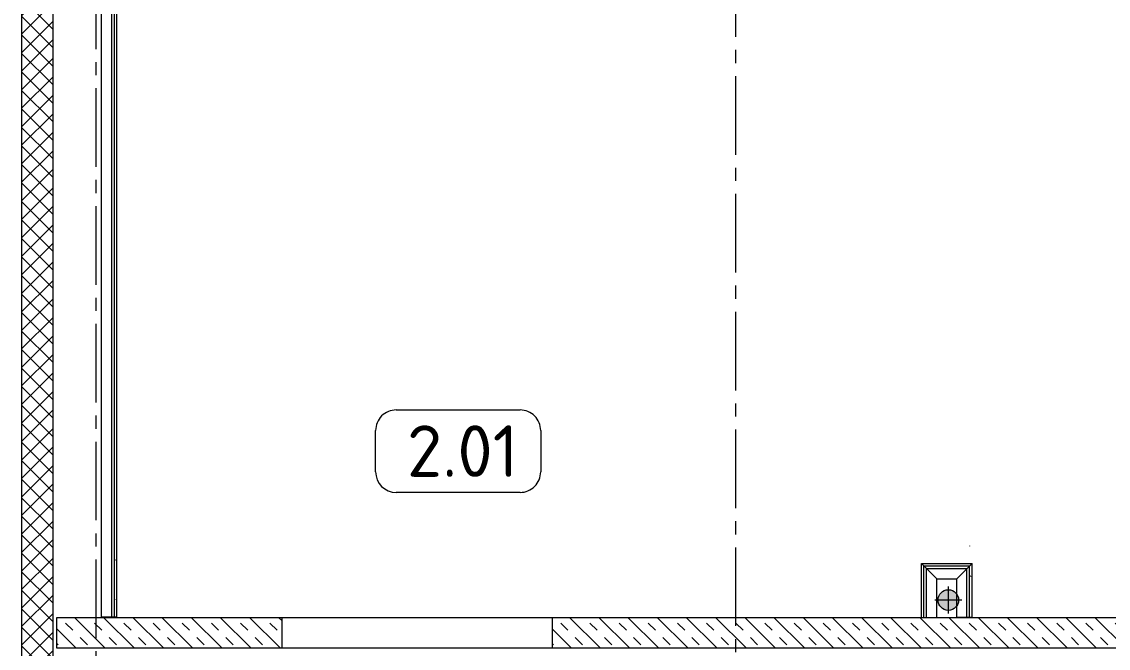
# Model space of a CAD drawing. Header units: millimetres. Extents: x -330955 to 144729, y -76510 to 25340.
# Drawn here: x 79658 to 84924, y -34947 to -31908 of the extents above; entities that cross this region are included whole.
import ezdxf
from ezdxf.enums import TextEntityAlignment as Align

# ---------------------------------------------------------------- set-up
doc = ezdxf.new("R2010")
doc.units = ezdxf.units.MM
doc.header["$LTSCALE"] = 20
doc.linetypes.add('CENTER2', pattern=[28.575000000000003, 19.05, -3.175, 3.175, -3.175])
doc.layers.get('0').update_dxf_attribs({"lineweight": 0})
doc.layers.add('0_сети', color=7, linetype='Continuous', lineweight=0, transparency=0.7)
for name, color, linetype, lineweight in [('A-WALL', 5, 'Continuous', 13), ('S-WALL-PATT', 7, 'Continuous', 0), ('Выноски', 7, 'Continuous', 15), ('Марки помещений', 7, 'Continuous', 20), ('Оси', 7, 'CENTER2', 9), ('Стены', 7, 'Continuous', 18), ('Стены ГКЛ (графика)', 7, 'Continuous', 25), ('Стены штриховка', 7, 'Continuous', 9), ('Типовые аннотации', 7, 'Continuous', 18)]:
    doc.layers.add(name, color=color, linetype=linetype, lineweight=lineweight)
doc.styles.add('PDF ISOCPEUR', font='isocpeur.ttf')
pattern_1 = [(0, (12, 6), (3, 300), [3, -300]), (10, (108, 12), (-49.14003004104248, 295.9632704366632), [2.999999999999999, -299.9999999999998]), (20, (54, 78), (-99.78696513534288, 282.9338466657496), [3, -300]), (29.99999999999999, (120, 126), (-147.4019237886467, 261.3076211353316), [3, -300]), (40, (42.00000000000001, 144), (-190.5381495766049, 231.741695764753), [2.999999999999999, -299.9999999999998]), (49.99999999999999, (66, 216), (-227.8849701066338, 195.1344162353187), [3, -300]), (59.99999999999999, (24, 270), (-258.3076211353316, 152.5980762113534), [3, -300]), (70, (120, 264), (-280.8817258057955, 105.4251208600584), [2.999999999999999, -299.9999999999998]), (80, (192, 276), (-294.9213813706616, 55.04887655911575), [2.999999999999999, -299.9999999999998]), (90, (228, 204), (-300, 3.000000000000018), [3, -300]), (99.99999999999997, (288, 198), (-295.9632704366632, -49.14003004104247), [3, -299.9999999999999]), (110, (288, 90), (-282.9338466657496, -99.78696513534288), [3, -300]), (120, (234, 54), (-261.3076211353316, -147.4019237886466), [2.999999999999999, -299.9999999999998]), (130, (150, 72), (-231.741695764753, -190.5381495766049), [3, -300]), (140, (204, 126), (-195.1344162353188, -227.8849701066338), [3, -300]), (150, (150, 180), (-152.5980762113533, -258.3076211353316), [3, -300]), (160.0000000000001, (276, 12), (-105.4251208600585, -280.8817258057954), [3, -300])]

# ---------------------------------------------------------------- blocks, each defined once
blk = doc.blocks.new('*U245')
at = {"layer": 'S-WALL-PATT', "lineweight": 0, "true_color": 0x636466}
h = blk.add_hatch(dxfattribs=at)
h.set_pattern_fill('ANSI37', color=251, scale=20)
h.set_pattern_definition([(45, (0, 0), (-44.90128060534577, 44.90128060534577), []), (135, (0, 0), (-44.90128060534577, -44.90128060534576), [])])
h.paths.add_polyline_path([(-150, 0), (-1.4210854715202e-14, 0), (1.4210854715202e-14, 4329.999999999999), (-150, 4329.999999999999)])
at = {"color": 0}
blk.add_lwpolyline([(-150, 0), (0, 0), (0, 4329.999999999999), (-150, 4329.999999999999)], close=True, dxfattribs=at)
blk = doc.blocks.new('*U1106')
at = {"layer": 'A-WALL', "linetype": 'Continuous', "lineweight": 18}
h = blk.add_hatch(dxfattribs=at)
h.set_pattern_fill('GENERAL_TEXTURE', color=30, scale=300, style=0, pattern_type=2)
h.set_pattern_definition(pattern_1)
h.paths.add_polyline_path([(12.5, 0), (12.5, -12.5), (530.7155004115775, -12.5), (530.7155004115775, 0)], flags=0)
at = {"layer": 'A-WALL', "color": 30, "linetype": 'Continuous'}
blk.add_line((0.8847013400118158, -1.347017690507073), (3379.884701295308, -1.347017690507073), dxfattribs=at)
at = {"layer": 'A-WALL', "color": 11, "linetype": 'Continuous'}
for p, q in [((0.8847013400118158, -13.84701769050707), (3392.384701295308, -13.84701769050707)), ((0.8847013400118158, -26.34701769050707), (3404.884701295308, -26.34701769050707))]:
    blk.add_line(p, q, dxfattribs=at)
at = {"layer": 'A-WALL', "color": 8, "linetype": 'Continuous', "lineweight": 0}
blk.add_line((0.8847013400118158, -76.34701769050706), (3454.884701295308, -76.34701769050707), dxfattribs=at)
for points in [[(0.8847013400118158, -1.347017690507073), (0.8847013400118158, -76.34701769050706)], [(3454.884701295308, -76.34701769050707), (3379.884701295308, -1.347017690507073)]]:
    blk.add_lwpolyline(points, dxfattribs=at)
blk = doc.blocks.new('*U1130')
at = {"layer": 'A-WALL', "linetype": 'Continuous', "lineweight": 18}
h = blk.add_hatch(dxfattribs=at)
h.set_pattern_fill('GENERAL_TEXTURE', color=30, scale=300, style=0, pattern_type=2)
h.set_pattern_definition(pattern_1)
h.paths.add_polyline_path([(12.5, 0), (12.5, -12.5), (530.7155004115775, -12.5), (530.7155004115775, 0)], flags=0)
at = {"layer": 'A-WALL', "color": 30, "linetype": 'Continuous'}
blk.add_line((0.8847013400118158, -1.347017690507073), (262.846955337347, -1.347017690507073), dxfattribs=at)
at = {"layer": 'A-WALL', "color": 11, "linetype": 'Continuous'}
for p, q in [((0.8847013400118158, -13.84701769050707), (250.346955337347, -13.84701769050707)), ((0.8847013400118158, -26.34701769050707), (237.846955337347, -26.34701769050707))]:
    blk.add_line(p, q, dxfattribs=at)
at = {"layer": 'A-WALL', "color": 8, "linetype": 'Continuous', "lineweight": 0}
blk.add_line((0.8847013400118158, -76.34701769050706), (187.846955337347, -76.34701769050707), dxfattribs=at)
for points in [[(0.8847013400118158, -1.347017690507073), (0.8847013400118158, -76.34701769050706)], [(187.846955337347, -76.34701769050707), (262.846955337347, -1.347017690507073)]]:
    blk.add_lwpolyline(points, dxfattribs=at)
blk = doc.blocks.new('*U1131')
at = {"layer": 'A-WALL', "linetype": 'Continuous', "lineweight": 18}
h = blk.add_hatch(dxfattribs=at)
h.set_pattern_fill('GENERAL_TEXTURE', color=30, scale=300, style=0, pattern_type=2)
h.set_pattern_definition(pattern_1)
h.paths.add_polyline_path([(12.5, 0), (12.5, -12.5), (530.7155004115775, -12.5), (530.7155004115775, 0)], flags=0)
at = {"layer": 'A-WALL', "color": 30, "linetype": 'Continuous'}
blk.add_line((0.8847013400118158, -1.347017690507073), (246.8847013362864, -1.347017690507073), dxfattribs=at)
at = {"layer": 'A-WALL', "color": 11, "linetype": 'Continuous'}
for p, q in [((13.38470134001181, -13.84701769050707), (234.3847013362864, -13.84701769050707)), ((25.88470134001181, -26.34701769050707), (221.8847013362864, -26.34701769050707))]:
    blk.add_line(p, q, dxfattribs=at)
at = {"layer": 'A-WALL', "color": 8, "linetype": 'Continuous', "lineweight": 0}
blk.add_line((75.8847013400118, -76.34701769050707), (171.8847013362864, -76.34701769050707), dxfattribs=at)
for points in [[(75.8847013400118, -76.34701769050707), (0.8847013400118158, -1.347017690507073)], [(171.8847013362864, -76.34701769050707), (246.8847013362864, -1.347017690507073)]]:
    blk.add_lwpolyline(points, dxfattribs=at)
blk = doc.blocks.new('Марка_помещения')
at = {"layer": 'Типовые аннотации', "lineweight": 9}
for p, q in [((-294.1396543509323, 183.2211466250008), (305.8603456490673, 183.2211466250008)), ((-394.1396543509324, -116.7788533749993), (-394.1396543509324, 83.22114662500123)), ((405.860345649067, 83.22114662500091), (405.860345649067, -116.7788533749989)), ((305.8603456490673, -216.7788533749989), (-294.1396543509322, -216.7788533749989))]:
    blk.add_line(p, q, dxfattribs=at)
for centre, radius, start, end in [((-294.1396543509325, 83.2211466250009), 99.99999999999983, 89.99999999999994, 180), ((305.8603456490671, 83.22114662500091), 100, 359.9999999999996, 90.00000000000006), ((-294.1396543509325, -116.778853374999), 99.99999999999997, 180.0000000000003, 269.9999999999997), ((305.8603456490671, -116.778853374999), 99.99999999999983, 269.9999999999996, 5.08888749034163e-14)]:
    blk.add_arc(centre, radius, start, end, dxfattribs=at)
at = {"layer": 'Типовые аннотации', "style": 'PDF ISOCPEUR'}
blk.add_attdef('№', text='', height=250, dxfattribs=at).set_placement((28.15030072536319, -16.19530454394408), align=Align.MIDDLE_CENTER)

msp = doc.modelspace()

# ---------------------------------------------------------------- hatches: boundary and pattern name
at = {"layer": '0_сети'}
h = msp.add_hatch(color=94, dxfattribs=at)
h.dxf.hatch_style = 1
h.paths.add_polyline_path([(84098.5887171307, -34712.71104433187, 1), (84198.5887171307, -34712.71104433187, 1)])
at = {"layer": 'Стены штриховка'}
h = msp.add_hatch(dxfattribs=at)
h.set_pattern_fill('ASHLER', color=256, scale=200, angle=270, pattern_type=2)
h.set_pattern_definition([(315, (-25276.98491590355, -42743.96322636979), (70.71067811865477, 70.71067811865474), []), (315, (-25206.28491590355, -42743.96322636979), (70.71067811865477, 70.71067811865474), [50, -50])])
h.paths.add_polyline_path([(80917.92769579006, -34796.75194727859), (79827.92769579006, -34796.75194727859), (79827.92769579006, -34946.75194727859), (80917.92769579006, -34946.75194727859)])
h = msp.add_hatch(dxfattribs=at)
h.set_pattern_fill('ASHLER', color=256, scale=200, angle=270, pattern_type=2)
h.set_pattern_definition([(315, (-22876.98491590355, -42743.96322636979), (70.71067811865477, 70.71067811865474), []), (315, (-22806.28491590355, -42743.96322636979), (70.71067811865477, 70.71067811865474), [50, -50])])
h.paths.add_polyline_path([(89967.77829314744, -34796.75194727859), (82227.92769579006, -34796.75194727859), (82227.92769579006, -34946.75194727859), (89967.77829314744, -34946.75194727859)])

# ---------------------------------------------------------------- linework, layer by layer
for points in [[(84148.5887171307, -34777.71104433187), (84148.5887171307, -34647.69874796781)], [(84213.59486531302, -34712.70489614978), (84083.58256894884, -34712.70489614978)]]:
    msp.add_lwpolyline(points)
at = {"layer": '0_сети'}
msp.add_circle((84148.5887171307, -34712.71104433187), 50, dxfattribs=at)
at = {"layer": 'Оси'}
for p, q in [((80017.92769579006, -45184.57642841683), (80017.92769579006, -29743.71329325248)), ((83117.92769578959, -45697.13431291672), (83117.92769579006, -29743.71329325248))]:
    msp.add_line(p, q, dxfattribs=at)
at = {"layer": 'Стены'}
msp.add_lwpolyline([(79827.92769579006, -34796.75194727859), (110207.9276957901, -34796.75194727859), (110207.9276957901, -34946.75194727859), (79827.92769579006, -34946.75194727859)], close=True, dxfattribs=at)
for points in [[(80917.92769579006, -34796.75194727859), (80917.92769579006, -34946.75194727859)], [(82227.92769579006, -34796.75194727859), (82227.92769579006, -34946.75194727859)]]:
    msp.add_lwpolyline(points, dxfattribs=at)

# ---------------------------------------------------------------- block references
at = {"layer": 'Выноски', "xscale": -1, "rotation": 180}
msp.add_blockref('*U245', (79807.92769579006, -30936.75194727859), dxfattribs=at)
at = {"layer": 'Марки помещений'}
msp.add_blockref('Марка_помещения', (81767.02366149699, -33973.95286045791), dxfattribs=at).add_auto_attribs({'№': '2.01'})
at = {"layer": 'Стены ГКЛ (графика)', "xscale": -1, "rotation": 270}
for name, p in [('*U1106', (80120.88643312005, -34797.39522482151, 4014)), ('*U1130', (84265.27474935092, -34797.6366486186))]:
    msp.add_blockref(name, p, dxfattribs=at)
at = {"layer": 'Стены ГКЛ (графика)', "rotation": 90.00000000000001}
msp.add_blockref('*U1130', (84016.5807139853, -34797.6366486186), dxfattribs=at)
at = {"layer": 'Стены ГКЛ (графика)'}
msp.add_blockref('*U1131', (84017.0430303358, -34533.44267559075, 7990.999999999998), dxfattribs=at)

doc.saveas('drawing.dxf')
